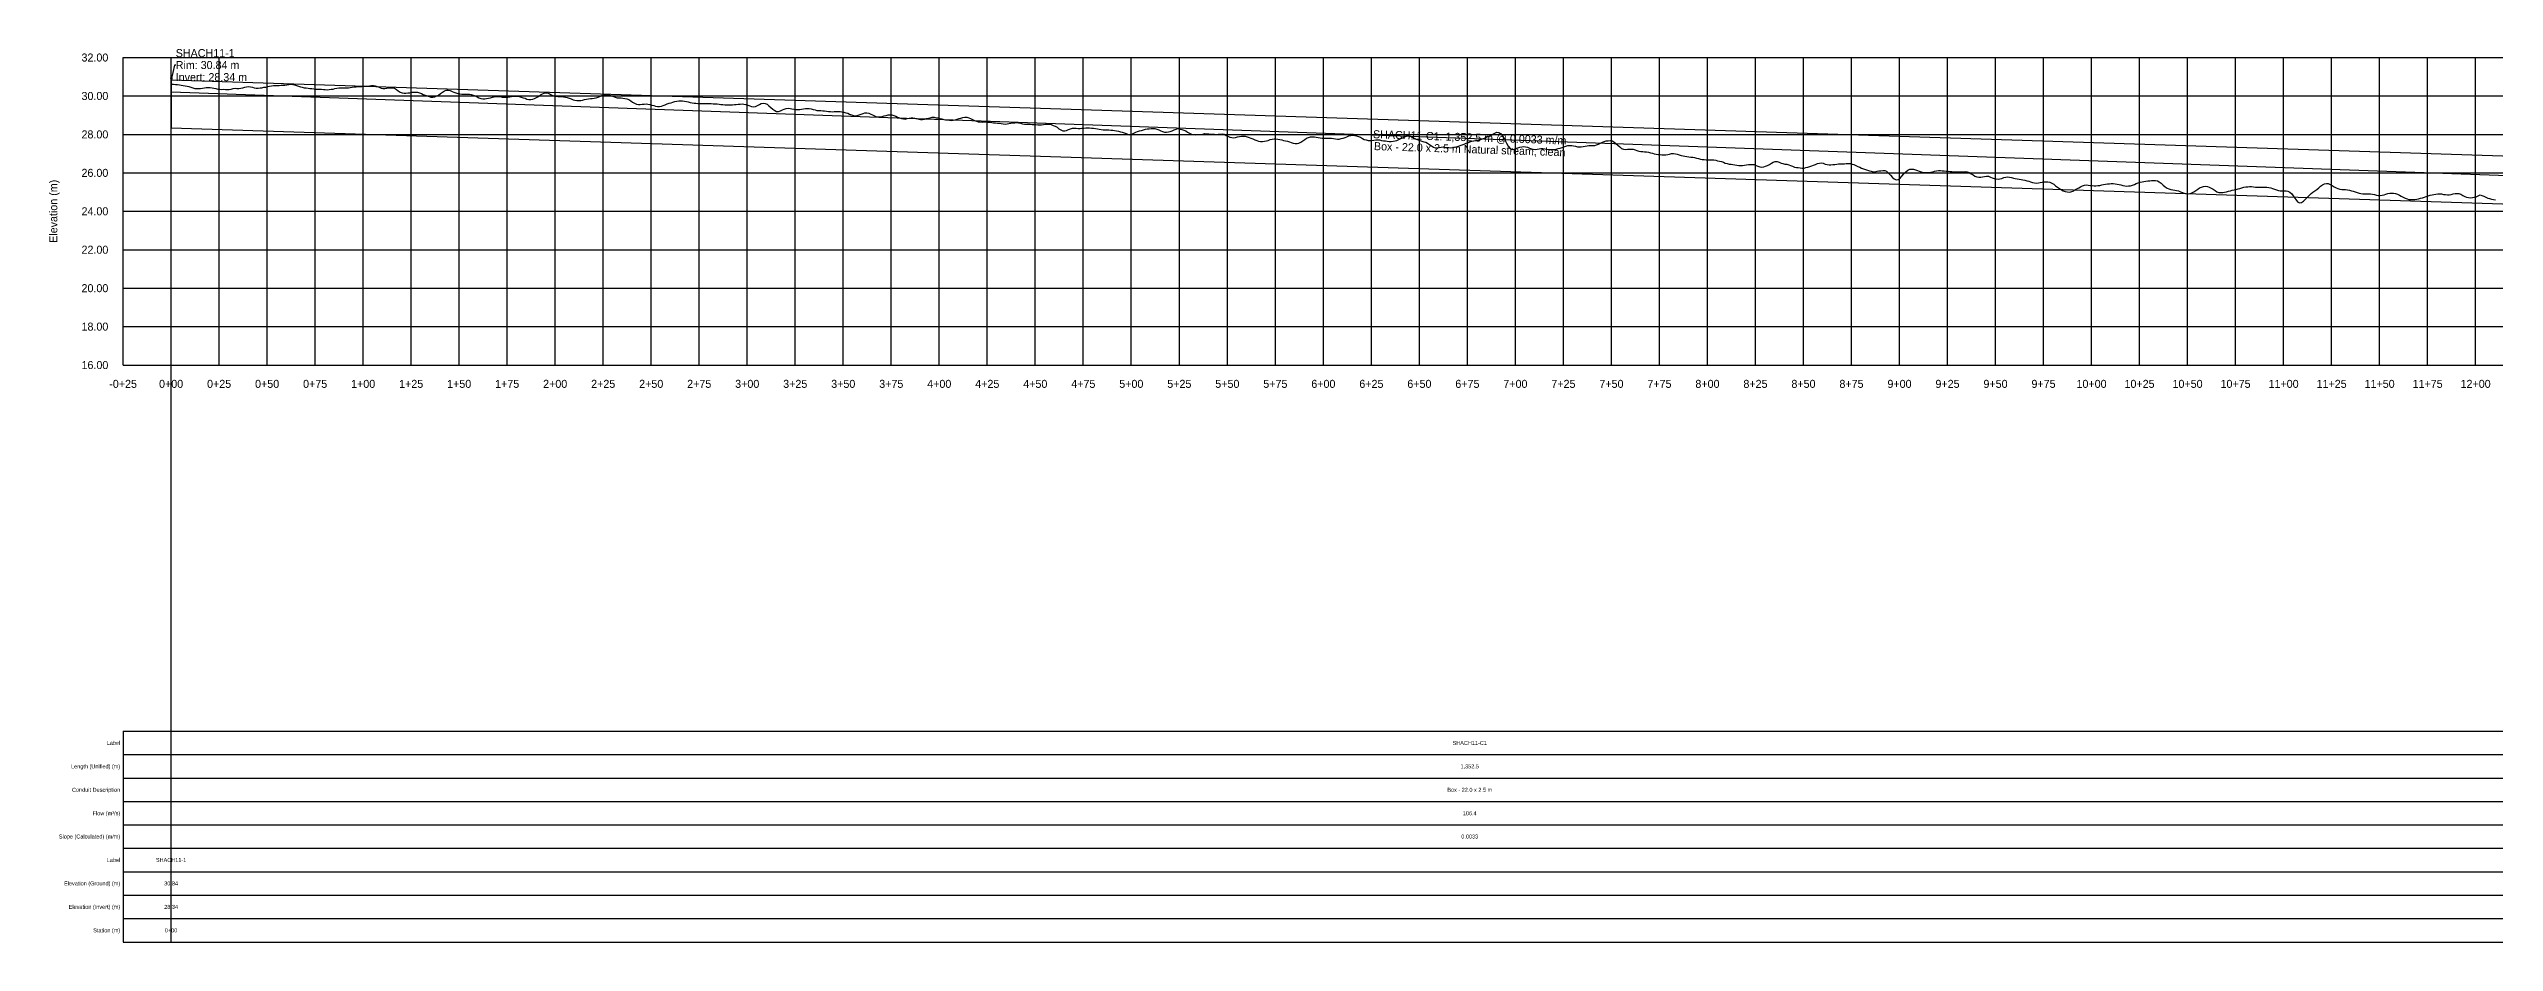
# Model space of a CAD drawing. Extents: x -64 to 2467, y -140 to 324.
# Drawn here: x -64 to 1210, y -140 to 324 of the extents above; entities that cross this region are included whole.
import ezdxf
from ezdxf.enums import TextEntityAlignment as Align

# ---------------------------------------------------------------- set-up
doc = ezdxf.new("R2010")
doc.units = 0
for name, color, linetype in [('Annotation', 7, 'Continuous'), ('Annotation_Table', 254, 'Continuous'), ('Crown', 7, 'Continuous'), ('Grid', 254, 'Continuous'), ('Grid_Text', 7, 'Continuous'), ('Ground_Elevation', 3, 'Continuous'), ('Hydraulic_Grade', 5, 'Continuous'), ('Invert', 7, 'Continuous'), ('Structure', 7, 'Continuous')]:
    doc.layers.add(name, color=color, linetype=linetype)

msp = doc.modelspace()

# ---------------------------------------------------------------- linework, layer by layer
at = {"layer": 'Annotation', "color": 0}
msp.add_lwpolyline([(0, 308.4), (-0.2, 309.4), (0.6, 309.2)], close=True, dxfattribs=at)
msp.add_lwpolyline([(2.4, 316.1), (1.7, 316.1), (0, 308.4)], dxfattribs=at)
at = {"layer": 'Annotation_Table', "color": 254}
for points in [[(0, -140.2), (0, 320)], [(-25, -30.5), (2449.9, -30.5)], [(-25, -30.5), (-25, -140.2)], [(-25, -42.7), (2449.9, -42.7)], [(-25, -54.9), (2449.9, -54.9)], [(-25, -67.1), (2449.9, -67.1)], [(-25, -79.2), (2449.9, -79.2)], [(-25, -91.4), (2449.9, -91.4)], [(-25, -103.6), (2449.9, -103.6)], [(-25, -115.8), (2449.9, -115.8)], [(-25, -128), (2449.9, -128)], [(-25, -140.2), (2449.9, -140.2)]]:
    msp.add_lwpolyline(points, dxfattribs=at)
at = {"layer": 'Crown', "color": 0}
for points in [[(0, 308.4), (0, 308.4)], [(0, 308.4), (1352.5, 264.4)]]:
    msp.add_lwpolyline(points, dxfattribs=at)
at = {"layer": 'Grid', "color": 254}
for points in [[(-25, 320), (2450, 320)], [(-25, 160), (-25, 320)], [(0, 160), (0, 320)], [(25, 160), (25, 320)], [(50, 160), (50, 320)], [(75, 160), (75, 320)], [(100, 160), (100, 320)], [(125, 160), (125, 320)], [(150, 160), (150, 320)], [(175, 160), (175, 320)], [(200, 160), (200, 320)], [(225, 160), (225, 320)], [(250, 160), (250, 320)], [(275, 160), (275, 320)], [(300, 160), (300, 320)], [(325, 160), (325, 320)], [(350, 160), (350, 320)], [(375, 160), (375, 320)], [(400, 160), (400, 320)], [(425, 160), (425, 320)], [(450, 160), (450, 320)], [(475, 160), (475, 320)], [(500, 160), (500, 320)], [(525, 160), (525, 320)], [(550, 160), (550, 320)], [(575, 160), (575, 320)], [(600, 160), (600, 320)], [(625, 160), (625, 320)], [(650, 160), (650, 320)], [(675, 160), (675, 320)], [(700, 160), (700, 320)], [(725, 160), (725, 320)], [(750, 160), (750, 320)], [(775, 160), (775, 320)], [(800, 160), (800, 320)], [(825, 160), (825, 320)], [(850, 160), (850, 320)], [(875, 160), (875, 320)], [(900, 160), (900, 320)], [(925, 160), (925, 320)], [(950, 160), (950, 320)], [(975, 160), (975, 320)], [(1000, 160), (1000, 320)], [(1025, 160), (1025, 320)], [(1050, 160), (1050, 320)], [(1075, 160), (1075, 320)], [(1100, 160), (1100, 320)], [(1125, 160), (1125, 320)], [(1150, 160), (1150, 320)], [(1175, 160), (1175, 320)], [(1200, 160), (1200, 320)], [(-25, 300), (2450, 300)], [(-25, 280), (2450, 280)], [(-25, 260), (2450, 260)], [(-25, 240), (2450, 240)], [(-25, 220), (2450, 220)], [(-25, 200), (2450, 200)], [(-25, 180), (2450, 180)], [(-25, 160), (2450, 160)]]:
    msp.add_lwpolyline(points, dxfattribs=at)
at = {"layer": 'Ground_Elevation', "color": 3}
msp.add_lwpolyline([(0.3, 306.1), (1.3, 306.1), (2.3, 306), (3.3, 305.9), (4.3, 305.8), (5.3, 305.7), (6.3, 305.5), (7.3, 305.3), (8.3, 305.1), (9.3, 304.9), (10.3, 304.5), (11.3, 304.2), (12.3, 303.9), (13.3, 303.8), (14.3, 303.8), (15.3, 303.9), (16.3, 304.1), (17.3, 304.2), (18.3, 304.4), (19.3, 304.4), (20.3, 304.4), (21.3, 304.3), (22.3, 304), (23.3, 303.8), (24.3, 303.6), (25.3, 303.5), (26.3, 303.4), (27.3, 303.5), (28.3, 303.4), (29.3, 303.4), (30.3, 303.4), (31.3, 303.6), (32.3, 303.9), (33.3, 304), (34.3, 303.9), (35.3, 303.9), (36.3, 304.1), (37.3, 304.3), (38.3, 304.5), (39.3, 304.8), (40.3, 304.9), (41.3, 304.8), (42.3, 304.6), (43.3, 304.3), (44.3, 304.1), (45.3, 304.1), (46.3, 304.2), (47.3, 304.3), (48.3, 304.5), (49.3, 304.6), (50.3, 304.9), (51.3, 305.1), (52.3, 305.3), (53.3, 305.4), (54.3, 305.5), (55.3, 305.5), (56.3, 305.5), (57.3, 305.6), (58.3, 305.6), (59.3, 305.7), (60.3, 305.8), (61.3, 306), (62.3, 306.1), (63.3, 306), (64.3, 305.8), (65.3, 305.4), (66.3, 305.1), (67.3, 304.8), (68.3, 304.5), (69.3, 304.3), (70.3, 304.2), (71.3, 304.1), (72.3, 303.9), (73.3, 303.9), (74.3, 303.7), (75.3, 303.6), (76.3, 303.5), (77.3, 303.5), (78.3, 303.5), (79.3, 303.4), (80.3, 303.3), (81.3, 303.2), (82.3, 303.3), (83.3, 303.5), (84.3, 303.6), (85.3, 303.8), (86.3, 304), (87.3, 304.2), (88.3, 304.3), (89.3, 304.3), (90.3, 304.3), (91.3, 304.3), (92.3, 304.3), (93.3, 304.4), (94.3, 304.5), (95.3, 304.7), (96.3, 304.8), (97.3, 304.9), (98.3, 304.9), (99.3, 305), (100.3, 305.1), (101.3, 305.1), (102.3, 305.1), (103.3, 305.3), (104.3, 305.5), (105.3, 305.5), (106.3, 305.3), (107.3, 304.9), (108.3, 304.5), (109.3, 304.1), (110.3, 303.9), (111.3, 303.9), (112.3, 304.1), (113.3, 304.2), (114.3, 304.3), (115.3, 304.3), (116.3, 304), (117.3, 303.4), (118.3, 302.7), (119.3, 302), (120.3, 301.6), (121.3, 301.4), (122.3, 301.4), (123.3, 301.6), (124.3, 301.7), (125.3, 301.9), (126.3, 302), (127.3, 302), (128.3, 301.9), (129.3, 301.7), (130.3, 301.3), (131.3, 300.8), (132.3, 300.4), (133.3, 300.1), (134.3, 299.7), (135.3, 299.4), (136.3, 299.3), (137.3, 299.5), (138.3, 300), (139.3, 300.5), (140.3, 301.2), (141.3, 302), (142.3, 302.6), (143.3, 303.1), (144.3, 303.1), (145.3, 302.9), (146.3, 302.4), (147.3, 302), (148.3, 301.6), (149.3, 301.3), (150.3, 301.1), (151.3, 301), (152.3, 300.9), (153.3, 300.9), (154.3, 301), (155.3, 300.9), (156.3, 300.7), (157.3, 300.4), (158.3, 300), (159.3, 299.5), (160.3, 299.1), (161.3, 298.7), (162.3, 298.5), (163.3, 298.5), (164.3, 298.6), (165.3, 298.8), (166.3, 299.1), (167.3, 299.4), (168.3, 299.6), (169.3, 299.8), (170.3, 299.8), (171.3, 299.7), (172.3, 299.4), (173.3, 299.3), (174.3, 299.3), (175.3, 299.4), (176.3, 299.6), (177.3, 299.7), (178.3, 299.9), (179.3, 299.9), (180.3, 299.9), (181.3, 299.7), (182.3, 299.4), (183.3, 299.1), (184.3, 298.8), (185.3, 298.4), (186.3, 298.2), (187.3, 298.2), (188.3, 298.3), (189.3, 298.6), (190.3, 299.2), (191.3, 299.8), (192.3, 300.6), (193.3, 301.1), (194.3, 301.5), (195.3, 301.6), (196.3, 301.4), (197.3, 301), (198.3, 300.5), (199.3, 300.1), (200.3, 299.9), (201.3, 299.8), (202.3, 299.8), (203.3, 299.7), (204.3, 299.6), (205.3, 299.4), (206.3, 299.2), (207.3, 298.9), (208.3, 298.5), (209.3, 298), (210.3, 297.8), (211.3, 297.6), (212.3, 297.6), (213.3, 297.7), (214.3, 297.9), (215.3, 298.2), (216.3, 298.4), (217.3, 298.5), (218.3, 298.6), (219.3, 298.7), (220.3, 298.8), (221.3, 299), (222.3, 299.4), (223.3, 299.8), (224.3, 300.2), (225.3, 300.4), (226.3, 300.5), (227.3, 300.5), (228.3, 300.4), (229.3, 300.1), (230.3, 299.7), (231.3, 299.3), (232.3, 299.1), (233.3, 299), (234.3, 299), (235.3, 298.9), (236.3, 298.7), (237.3, 298.5), (238.3, 298.1), (239.3, 297.5), (240.3, 296.8), (241.3, 296.2), (242.3, 295.8), (243.3, 295.6), (244.3, 295.5), (245.3, 295.7), (246.3, 295.8), (247.3, 295.9), (248.3, 295.8), (249.3, 295.6), (250.3, 295.3), (251.3, 295), (252.3, 294.7), (253.3, 294.5), (254.3, 294.6), (255.3, 294.7), (256.3, 295), (257.3, 295.4), (258.3, 295.9), (259.3, 296.2), (260.3, 296.5), (261.3, 296.8), (262.3, 297.1), (263.3, 297.3), (264.3, 297.5), (265.3, 297.5), (266.3, 297.4), (267.3, 297.3), (268.3, 297.1), (269.3, 296.9), (270.3, 296.6), (271.3, 296.4), (272.3, 296.3), (273.3, 296.2), (274.3, 296.1), (275.3, 296.1), (276.3, 296.1), (277.3, 296), (278.3, 296), (279.3, 296), (280.3, 296), (281.3, 296), (282.3, 295.9), (283.3, 295.9), (284.3, 295.9), (285.3, 295.8), (286.3, 295.6), (287.3, 295.5), (288.3, 295.4), (289.3, 295.4), (290.3, 295.4), (291.3, 295.4), (292.3, 295.4), (293.3, 295.5), (294.3, 295.5), (295.3, 295.7), (296.3, 295.8), (297.3, 295.9), (298.3, 295.8), (299.3, 295.5), (300.3, 295.2), (301.3, 294.8), (302.3, 294.5), (303.3, 294.4), (304.3, 294.6), (305.3, 295.1), (306.3, 295.6), (307.3, 296), (308.3, 296.2), (309.3, 296.1), (310.3, 295.7), (311.3, 294.9), (312.3, 294), (313.3, 293.1), (314.3, 292.4), (315.3, 292), (316.3, 291.9), (317.3, 292.2), (318.3, 292.7), (319.3, 293.2), (320.3, 293.5), (321.3, 293.6), (322.3, 293.5), (323.3, 293.3), (324.3, 293.1), (325.3, 292.9), (326.3, 292.9), (327.3, 293), (328.3, 293.1), (329.3, 293.3), (330.3, 293.4), (331.3, 293.5), (332.3, 293.4), (333.3, 293.3), (334.3, 293), (335.3, 292.7), (336.3, 292.5), (337.3, 292.4), (338.3, 292.4), (339.3, 292.3), (340.3, 292.2), (341.3, 292.1), (342.3, 292), (343.3, 291.9), (344.3, 291.8), (345.3, 291.9), (346.3, 292), (347.3, 292), (348.3, 292), (349.3, 291.8), (350.3, 291.6), (351.3, 291.3), (352.3, 291), (353.3, 290.6), (354.3, 290.1), (355.3, 289.8), (356.3, 289.7), (357.3, 289.9), (358.3, 290.2), (359.3, 290.5), (360.3, 290.9), (361.3, 291.2), (362.3, 291.3), (363.3, 291), (364.3, 290.6), (365.3, 290.1), (366.3, 289.6), (367.3, 289.2), (368.3, 289.1), (369.3, 289.2), (370.3, 289.3), (371.3, 289.6), (372.3, 289.9), (373.3, 290.1), (374.3, 290.2), (375.3, 290.1), (376.3, 289.9), (377.3, 289.5), (378.3, 289), (379.3, 288.6), (380.3, 288.2), (381.3, 288.1), (382.3, 288), (383.3, 288.2), (384.3, 288.4), (385.3, 288.6), (386.3, 288.6), (387.3, 288.4), (388.3, 288.2), (389.3, 287.9), (390.3, 287.8), (391.3, 287.8), (392.3, 288), (393.3, 288.2), (394.3, 288.5), (395.3, 288.7), (396.3, 288.9), (397.3, 288.9), (398.3, 288.7), (399.3, 288.6), (400.3, 288.3), (401.3, 288.1), (402.3, 287.8), (403.3, 287.6), (404.3, 287.5), (405.3, 287.4), (406.3, 287.3), (407.3, 287.4), (408.3, 287.6), (409.3, 287.9), (410.3, 288.2), (411.3, 288.5), (412.3, 288.8), (413.3, 288.9), (414.3, 288.9), (415.3, 288.6), (416.3, 288.2), (417.3, 287.7), (418.3, 287.2), (419.3, 286.9), (420.3, 286.6), (421.3, 286.5), (422.3, 286.4), (423.3, 286.5), (424.3, 286.5), (425.3, 286.4), (426.3, 286.3), (427.3, 286.2), (428.3, 286.1), (429.3, 286), (430.3, 285.9), (431.3, 285.8), (432.3, 285.6), (433.3, 285.5), (434.3, 285.4), (435.3, 285.5), (436.3, 285.7), (437.3, 285.9), (438.3, 286), (439.3, 286.1), (440.3, 286.2), (441.3, 286), (442.3, 285.8), (443.3, 285.5), (444.3, 285.3), (445.3, 285.3), (446.3, 285.3), (447.3, 285.3), (448.3, 285.2), (449.3, 285.1), (450.3, 285.1), (451.3, 285), (452.3, 285), (453.3, 285), (454.3, 285.1), (455.3, 285.3), (456.3, 285.4), (457.3, 285.3), (458.3, 285.1), (459.3, 284.7), (460.3, 284.3), (461.3, 283.7), (462.3, 282.9), (463.3, 282.3), (464.3, 281.9), (465.3, 281.9), (466.3, 282.1), (467.3, 282.5), (468.3, 282.9), (469.3, 283.2), (470.3, 283.3), (471.3, 283.2), (472.3, 283.1), (473.3, 283.1), (474.3, 283.2), (475.3, 283.3), (476.3, 283.4), (477.3, 283.4), (478.3, 283.4), (479.3, 283.3), (480.3, 283.2), (481.3, 283.1), (482.3, 282.9), (483.3, 282.7), (484.3, 282.5), (485.3, 282.4), (486.3, 282.4), (487.3, 282.3), (488.3, 282.3), (489.3, 282.2), (490.3, 282.2), (491.3, 282.1), (492.3, 281.9), (493.3, 281.7), (494.3, 281.4), (495.3, 281.1), (496.3, 280.8), (497.3, 280.4), (498.3, 280), (499.3, 279.8), (500.3, 280.1), (501.3, 280.6), (502.3, 281.1), (503.3, 281.5), (504.3, 281.8), (505.3, 282.1), (506.3, 282.4), (507.3, 282.7), (508.3, 282.9), (509.3, 282.9), (510.3, 283), (511.3, 283.1), (512.3, 283), (513.3, 282.8), (514.3, 282.4), (515.3, 281.9), (516.3, 281.5), (517.3, 281.2), (518.3, 281.2), (519.3, 281.3), (520.3, 281.5), (521.3, 281.9), (522.3, 282.4), (523.3, 282.8), (524.3, 283), (525.3, 282.8), (526.3, 282.6), (527.3, 282.2), (528.3, 281.8), (529.3, 281.2), (530.3, 280.7), (531.3, 280.2), (532.3, 279.9), (533.3, 279.8), (534.3, 279.9), (535.3, 279.9), (536.3, 279.9), (537.3, 280.2), (538.3, 280.4), (539.3, 280.3), (540.3, 280.3), (541.3, 280.2), (542.3, 280.1), (543.3, 280.1), (544.3, 280), (545.3, 280.1), (546.3, 280.2), (547.3, 280.3), (548.3, 280.1), (549.3, 279.5), (550.3, 279), (551.3, 278.6), (552.3, 278.4), (553.3, 278.3), (554.3, 278.4), (555.3, 278.7), (556.3, 278.9), (557.3, 279.1), (558.3, 279.1), (559.3, 279.1), (560.3, 278.8), (561.3, 278.4), (562.3, 278), (563.3, 277.7), (564.3, 277.2), (565.3, 276.8), (566.3, 276.5), (567.3, 276.3), (568.3, 276.3), (569.3, 276.4), (570.3, 276.6), (571.3, 276.9), (572.3, 277.3), (573.3, 277.6), (574.3, 277.7), (575.3, 277.7), (576.3, 277.6), (577.3, 277.4), (578.3, 277.2), (579.3, 276.9), (580.3, 276.7), (581.3, 276.4), (582.3, 276.1), (583.3, 275.8), (584.3, 275.5), (585.3, 275.3), (586.3, 275.2), (587.3, 275.5), (588.3, 275.9), (589.3, 276.6), (590.3, 277.4), (591.3, 278), (592.3, 278.4), (593.3, 278.7), (594.3, 278.8), (595.3, 278.7), (596.3, 278.6), (597.3, 278.4), (598.3, 278.2), (599.3, 278.1), (600.3, 278), (601.3, 278), (602.3, 278.1), (603.3, 278.1), (604.3, 278), (605.3, 277.9), (606.3, 277.7), (607.3, 277.6), (608.3, 277.6), (609.3, 277.8), (610.3, 278.1), (611.3, 278.4), (612.3, 278.8), (613.3, 279.2), (614.3, 279.4), (615.3, 279.6), (616.3, 279.5), (617.3, 279.3), (618.3, 278.9), (619.3, 278.5), (620.3, 277.9), (621.3, 277.4), (622.3, 277.1), (623.3, 276.9), (624.3, 276.8), (625.3, 276.9), (626.3, 277), (627.3, 277.1), (628.3, 277.1), (629.3, 277.1), (630.3, 276.9), (631.3, 276.7), (632.3, 276.6), (633.3, 276.4), (634.3, 276.3), (635.3, 276.3), (636.3, 276.4), (637.3, 276.6), (638.3, 276.9), (639.3, 277.3), (640.3, 277.8), (641.3, 278.3), (642.3, 278.7), (643.3, 279.1), (644.3, 279.2), (645.3, 279.1), (646.3, 278.6), (647.3, 278.1), (648.3, 277.5), (649.3, 277.1), (650.3, 276.8), (651.3, 276.5), (652.3, 276.2), (653.3, 275.9), (654.3, 275.4), (655.3, 274.8), (656.3, 274), (657.3, 273.4), (658.3, 273), (659.3, 273), (660.3, 273.2), (661.3, 273.4), (662.3, 273.5), (663.3, 273.4), (664.3, 273.2), (665.3, 273.2), (666.3, 273.1), (667.3, 273.2), (668.3, 273.3), (669.3, 273.6), (670.3, 273.9), (671.3, 274.2), (672.3, 274.6), (673.3, 275), (674.3, 275.4), (675.3, 275.7), (676.3, 276.1), (677.3, 276.4), (678.3, 276.6), (679.3, 276.8), (680.3, 276.9), (681.3, 277.1), (682.3, 277.5), (683.3, 277.9), (684.3, 278.3), (685.3, 278.7), (686.3, 279.1), (687.3, 279.6), (688.3, 280.2), (689.3, 280.7), (690.3, 281.1), (691.3, 281), (692.3, 280.4), (693.3, 279.2), (694.3, 277.5), (695.3, 275.5), (696.3, 273.8), (697.3, 272.7), (698.3, 272.2), (699.3, 272.3), (700.3, 272.7), (701.3, 273.1), (702.3, 273.4), (703.3, 273.6), (704.3, 273.7), (705.3, 273.6), (706.3, 273.3), (707.3, 272.9), (708.3, 272.5), (709.3, 272.3), (710.3, 272.2), (711.3, 272.3), (712.3, 272.5), (713.3, 272.6), (714.3, 272.6), (715.3, 272.5), (716.3, 272.4), (717.3, 272.2), (718.3, 272.1), (719.3, 272.1), (720.3, 272.2), (721.3, 272.4), (722.3, 272.6), (723.3, 272.9), (724.3, 273.2), (725.3, 273.6), (726.3, 273.9), (727.3, 274.2), (728.3, 274.3), (729.3, 274.3), (730.3, 274), (731.3, 273.8), (732.3, 273.6), (733.3, 273.6), (734.3, 273.6), (735.3, 273.7), (736.3, 273.9), (737.3, 274.1), (738.3, 274.3), (739.3, 274.3), (740.3, 274.3), (741.3, 274.3), (742.3, 274.5), (743.3, 274.9), (744.3, 275.4), (745.3, 275.9), (746.3, 276.3), (747.3, 276.6), (748.3, 276.7), (749.3, 276.8), (750.3, 276.6), (751.3, 276.1), (752.3, 275.3), (753.3, 274.4), (754.3, 273.5), (755.3, 272.7), (756.3, 272.3), (757.3, 272.2), (758.3, 272.3), (759.3, 272.4), (760.3, 272.4), (761.3, 272.3), (762.3, 272), (763.3, 271.6), (764.3, 271.3), (765.3, 271.1), (766.3, 271.1), (767.3, 271), (768.3, 270.9), (769.3, 270.7), (770.3, 270.5), (771.3, 270.2), (772.3, 269.9), (773.3, 269.8), (774.3, 269.6), (775.3, 269.5), (776.3, 269.4), (777.3, 269.3), (778.3, 269.4), (779.3, 269.6), (780.3, 269.8), (781.3, 270), (782.3, 270), (783.3, 269.9), (784.3, 269.7), (785.3, 269.4), (786.3, 269.1), (787.3, 268.9), (788.3, 268.7), (789.3, 268.5), (790.3, 268.4), (791.3, 268.2), (792.3, 268.1), (793.3, 267.9), (794.3, 267.7), (795.3, 267.4), (796.3, 267.1), (797.3, 267), (798.3, 266.9), (799.3, 266.8), (800.3, 266.7), (801.3, 266.7), (802.3, 266.7), (803.3, 266.7), (804.3, 266.6), (805.3, 266.3), (806.3, 266.1), (807.3, 265.9), (808.3, 265.5), (809.3, 265.1), (810.3, 264.8), (811.3, 264.6), (812.3, 264.5), (813.3, 264.4), (814.3, 264.2), (815.3, 264), (816.3, 263.9), (817.3, 263.9), (818.3, 263.9), (819.3, 264), (820.3, 264.1), (821.3, 264.3), (822.3, 264.4), (823.3, 264.4), (824.3, 264.3), (825.3, 263.9), (826.3, 263.5), (827.3, 263.1), (828.3, 263), (829.3, 263.1), (830.3, 263.4), (831.3, 263.9), (832.3, 264.4), (833.3, 265), (834.3, 265.6), (835.3, 265.9), (836.3, 265.9), (837.3, 265.5), (838.3, 265.1), (839.3, 264.8), (840.3, 264.6), (841.3, 264.5), (842.3, 264.2), (843.3, 263.9), (844.3, 263.4), (845.3, 263), (846.3, 262.8), (847.3, 262.7), (848.3, 262.6), (849.3, 262.4), (850.3, 262.4), (851.3, 262.7), (852.3, 263), (853.3, 263.3), (854.3, 263.7), (855.3, 264), (856.3, 264.4), (857.3, 264.9), (858.3, 265.1), (859.3, 265.2), (860.3, 265), (861.3, 264.6), (862.3, 264.3), (863.3, 264.2), (864.3, 264.2), (865.3, 264.3), (866.3, 264.4), (867.3, 264.6), (868.3, 264.7), (869.3, 264.7), (870.3, 264.7), (871.3, 264.7), (872.3, 264.8), (873.3, 264.9), (874.3, 264.9), (875.3, 264.6), (876.3, 264.3), (877.3, 263.8), (878.3, 263.3), (879.3, 262.9), (880.3, 262.4), (881.3, 262.1), (882.3, 261.7), (883.3, 261.4), (884.3, 261.1), (885.3, 260.8), (886.3, 260.6), (887.3, 260.6), (888.3, 260.8), (889.3, 261), (890.3, 261.1), (891.3, 261.2), (892.3, 261.2), (893.3, 260.8), (894.3, 259.9), (895.3, 258.8), (896.3, 257.6), (897.3, 256.8), (898.3, 256.4), (899.3, 256.6), (900.3, 257.3), (901.3, 258.3), (902.3, 259.5), (903.3, 260.6), (904.3, 261.4), (905.3, 261.9), (906.3, 262), (907.3, 261.9), (908.3, 261.6), (909.3, 261.2), (910.3, 260.8), (911.3, 260.5), (912.3, 260.2), (913.3, 260.1), (914.3, 260.1), (915.3, 260.1), (916.3, 260.3), (917.3, 260.6), (918.3, 260.9), (919.3, 261.1), (920.3, 261.2), (921.3, 261.2), (922.3, 261.1), (923.3, 261), (924.3, 260.9), (925.3, 260.8), (926.3, 260.7), (927.3, 260.7), (928.3, 260.6), (929.3, 260.5), (930.3, 260.5), (931.3, 260.5), (932.3, 260.5), (933.3, 260.6), (934.3, 260.7), (935.3, 260.6), (936.3, 260.2), (937.3, 259.5), (938.3, 258.9), (939.3, 258.3), (940.3, 257.9), (941.3, 257.8), (942.3, 257.7), (943.3, 257.9), (944.3, 258.1), (945.3, 258.3), (946.3, 258.2), (947.3, 257.8), (948.3, 257.4), (949.3, 257.1), (950.3, 256.8), (951.3, 256.7), (952.3, 256.8), (953.3, 257.1), (954.3, 257.5), (955.3, 257.8), (956.3, 257.9), (957.3, 257.8), (958.3, 257.6), (959.3, 257.3), (960.3, 257), (961.3, 256.8), (962.3, 256.7), (963.3, 256.6), (964.3, 256.4), (965.3, 256.2), (966.3, 255.9), (967.3, 255.6), (968.3, 255.3), (969.3, 255), (970.3, 254.8), (971.3, 254.7), (972.3, 254.8), (973.3, 254.9), (974.3, 255.2), (975.3, 255.4), (976.3, 255.4), (977.3, 255.4), (978.3, 255.2), (979.3, 254.7), (980.3, 254.1), (981.3, 253.3), (982.3, 252.5), (983.3, 251.8), (984.3, 251.2), (985.3, 250.7), (986.3, 250.3), (987.3, 250.1), (988.3, 250), (989.3, 250.2), (990.3, 250.5), (991.3, 251.1), (992.3, 251.6), (993.3, 252.2), (994.3, 252.8), (995.3, 253.3), (996.3, 253.6), (997.3, 253.7), (998.3, 253.6), (999.3, 253.5), (1000.3, 253.4), (1001.3, 253.3), (1002.3, 253.3), (1003.3, 253.4), (1004.3, 253.5), (1005.3, 253.8), (1006.3, 254), (1007.3, 254.1), (1008.3, 254.2), (1009.3, 254.3), (1010.3, 254.5), (1011.3, 254.5), (1012.3, 254.3), (1013.3, 254.1), (1014.3, 253.9), (1015.3, 253.7), (1016.3, 253.5), (1017.3, 253.3), (1018.3, 253.1), (1019.3, 253.2), (1020.3, 253.3), (1021.3, 253.6), (1022.3, 254), (1023.3, 254.4), (1024.3, 254.8), (1025.3, 255.1), (1026.3, 255.3), (1027.3, 255.5), (1028.3, 255.6), (1029.3, 255.8), (1030.3, 255.9), (1031.3, 256.1), (1032.3, 256.1), (1033.3, 256), (1034.3, 255.8), (1035.3, 255.3), (1036.3, 254.6), (1037.3, 253.6), (1038.3, 252.7), (1039.3, 252), (1040.3, 251.6), (1041.3, 251.4), (1042.3, 251.2), (1043.3, 251), (1044.3, 250.8), (1045.3, 250.6), (1046.3, 250.2), (1047.3, 249.8), (1048.3, 249.4), (1049.3, 249.2), (1050.3, 249.1), (1051.3, 249.2), (1052.3, 249.6), (1053.3, 250.2), (1054.3, 250.9), (1055.3, 251.5), (1056.3, 252.2), (1057.3, 252.6), (1058.3, 252.9), (1059.3, 253), (1060.3, 252.9), (1061.3, 252.5), (1062.3, 252), (1063.3, 251.5), (1064.3, 250.9), (1065.3, 250.2), (1066.3, 249.8), (1067.3, 249.7), (1068.3, 249.8), (1069.3, 250), (1070.3, 250.2), (1071.3, 250.5), (1072.3, 250.7), (1073.3, 251), (1074.3, 251.2), (1075.3, 251.4), (1076.3, 251.6), (1077.3, 251.9), (1078.3, 252.2), (1079.3, 252.5), (1080.3, 252.7), (1081.3, 252.8), (1082.3, 252.9), (1083.3, 252.9), (1084.3, 252.8), (1085.3, 252.6), (1086.3, 252.5), (1087.3, 252.5), (1088.3, 252.5), (1089.3, 252.5), (1090.3, 252.5), (1091.3, 252.5), (1092.3, 252.4), (1093.3, 252.2), (1094.3, 251.9), (1095.3, 251.5), (1096.3, 251.2), (1097.3, 250.8), (1098.3, 250.6), (1099.3, 250.6), (1100.3, 250.7), (1101.3, 250.7), (1102.3, 250.5), (1103.3, 250), (1104.3, 249), (1105.3, 247.6), (1106.3, 246.1), (1107.3, 244.9), (1108.3, 244.4), (1109.3, 244.5), (1110.3, 245.2), (1111.3, 246.2), (1112.3, 247.2), (1113.3, 248.3), (1114.3, 249.2), (1115.3, 249.9), (1116.3, 250.6), (1117.3, 251.4), (1118.3, 252.2), (1119.3, 253.1), (1120.3, 253.8), (1121.3, 254.3), (1122.3, 254.5), (1123.3, 254.4), (1124.3, 254), (1125.3, 253.4), (1126.3, 252.8), (1127.3, 252.2), (1128.3, 251.8), (1129.3, 251.5), (1130.3, 251.4), (1131.3, 251.4), (1132.3, 251.3), (1133.3, 251.2), (1134.3, 251), (1135.3, 250.7), (1136.3, 250.4), (1137.3, 250.1), (1138.3, 249.7), (1139.3, 249.4), (1140.3, 249.2), (1141.3, 249.1), (1142.3, 249.1), (1143.3, 249.1), (1144.3, 249.1), (1145.3, 249), (1146.3, 248.9), (1147.3, 248.7), (1148.3, 248.4), (1149.3, 248.3), (1150.3, 248.3), (1151.3, 248.4), (1152.3, 248.6), (1153.3, 248.9), (1154.3, 249.2), (1155.3, 249.4), (1156.3, 249.4), (1157.3, 249.4), (1158.3, 249.2), (1159.3, 248.9), (1160.3, 248.4), (1161.3, 247.9), (1162.3, 247.3), (1163.3, 246.8), (1164.3, 246.4), (1165.3, 246.2), (1166.3, 246.1), (1167.3, 246.1), (1168.3, 246.1), (1169.3, 246.3), (1170.3, 246.5), (1171.3, 246.8), (1172.3, 247), (1173.3, 247.3), (1174.3, 247.7), (1175.3, 248.1), (1176.3, 248.4), (1177.3, 248.6), (1178.3, 248.7), (1179.3, 248.9), (1180.3, 249.1), (1181.3, 249.1), (1182.3, 249), (1183.3, 248.8), (1184.3, 248.7), (1185.3, 248.6), (1186.3, 248.6), (1187.3, 248.7), (1188.3, 249), (1189.3, 249.2), (1190.3, 249.3), (1191.3, 249.2), (1192.3, 248.9), (1193.3, 248.3), (1194.3, 247.7), (1195.3, 247.3), (1196.3, 247.1), (1197.3, 247), (1198.3, 247.1), (1199.3, 247.3), (1200.3, 247.6), (1201.3, 248.1), (1202.3, 248.5), (1203.3, 248.3), (1204.3, 247.8), (1205.3, 247.3), (1206.3, 246.9), (1207.3, 246.6), (1208.3, 246.3), (1209.3, 246.1), (1210.3, 246)], dxfattribs=at)
at = {"layer": 'Hydraulic_Grade', "color": 5}
msp.add_lwpolyline([(0, 302.1), (1352.5, 253.8)], dxfattribs=at)
at = {"layer": 'Invert', "color": 0}
for points in [[(0, 283.4), (0, 283.4)], [(0, 283.4), (1352.5, 239.4)]]:
    msp.add_lwpolyline(points, dxfattribs=at)
at = {"layer": 'Structure', "color": 0}
msp.add_lwpolyline([(0, 308.4), (0, 283.4)], dxfattribs=at)
msp.add_lwpolyline([(0, 308.4), (0, 283.4)], dxfattribs=at)

# ---------------------------------------------------------------- texts
at = {"layer": 'Annotation', "color": 0}
for s, height, p in [('SHACH11-1', 4.17, (2.4, 322.3)), ('Rim: 30.84 m', 4.167, (2.4, 316.1)), ('Invert: 28.34 m', 4.167, (2.4, 309.8))]:
    msp.add_text(s, height=height, dxfattribs=at).set_placement(p, align=Align.MIDDLE_LEFT)
for s, p in [('SHACH11-C1: 1,352.5 m @ 0.0033 m/m', (676.2, 278.5)), ('Box - 22.0 x 2.5 m Natural stream, clean', (676.2, 272.3))]:
    msp.add_text(s, height=4.167, rotation=358.1333, dxfattribs=at).set_placement(p, align=Align.MIDDLE_CENTER)
at = {"layer": 'Annotation_Table', "color": 0}
for s, height, p in [('Label', 2.08, (-26.5, -36.6)), ('Length (Unified) (m)', 2.083, (-26.5, -48.8)), ('Conduit Description', 2.083, (-26.5, -61)), ('Flow (m³/s)', 2.083, (-26.5, -73.2)), ('Slope (Calculated) (m/m)', 2.083, (-26.5, -85.3)), ('Label', 2.08, (-26.5, -97.5)), ('Elevation (Ground) (m)', 2.083, (-26.5, -109.7)), ('Elevation (Invert) (m)', 2.083, (-26.5, -121.9)), ('Station (m)', 2.083, (-26.5, -134.1))]:
    msp.add_text(s, height=height, dxfattribs=at).set_placement(p, align=Align.MIDDLE_RIGHT)
for s, height, p in [('SHACH11-C1', 2.08, (676.2, -36.6)), ('1,352.5', 2.08, (676.2, -48.8)), ('Box - 22.0 x 2.5 m', 2.083, (676.2, -61)), ('106.4', 2.08, (676.2, -73.2)), ('0.0033', 2.08, (676.2, -85.3)), ('SHACH11-1', 2.08, (0, -97.5)), ('30.84', 2.08, (0, -109.7)), ('28.34', 2.08, (0, -121.9)), ('0+00', 2.08, (0, -134.1))]:
    msp.add_text(s, height=height, dxfattribs=at).set_placement(p, align=Align.MIDDLE_CENTER)
at = {"layer": 'Grid_Text', "color": 0}
for s, p in [('32.00', (-32.7, 320)), ('30.00', (-32.7, 300)), ('28.00', (-32.7, 280)), ('26.00', (-32.7, 260)), ('24.00', (-32.7, 240)), ('22.00', (-32.7, 220)), ('20.00', (-32.7, 200)), ('18.00', (-32.7, 180)), ('16.00', (-32.7, 160))]:
    msp.add_text(s, height=4.17, dxfattribs=at).set_placement(p, align=Align.MIDDLE_RIGHT)
msp.add_text('Elevation (m)', height=4.167, rotation=90, dxfattribs=at).set_placement((-58, 240), align=Align.BOTTOM_CENTER)
for s, p in [('-0+25', (-25, 152.3)), ('0+00', (0, 152.3)), ('0+25', (25, 152.3)), ('0+50', (50, 152.3)), ('0+75', (75, 152.3)), ('1+00', (100, 152.3)), ('1+25', (125, 152.3)), ('1+50', (150, 152.3)), ('1+75', (175, 152.3)), ('2+00', (200, 152.3)), ('2+25', (225, 152.3)), ('2+50', (250, 152.3)), ('2+75', (275, 152.3)), ('3+00', (300, 152.3)), ('3+25', (325, 152.3)), ('3+50', (350, 152.3)), ('3+75', (375, 152.3)), ('4+00', (400, 152.3)), ('4+25', (425, 152.3)), ('4+50', (450, 152.3)), ('4+75', (475, 152.3)), ('5+00', (500, 152.3)), ('5+25', (525, 152.3)), ('5+50', (550, 152.3)), ('5+75', (575, 152.3)), ('6+00', (600, 152.3)), ('6+25', (625, 152.3)), ('6+50', (650, 152.3)), ('6+75', (675, 152.3)), ('7+00', (700, 152.3)), ('7+25', (725, 152.3)), ('7+50', (750, 152.3)), ('7+75', (775, 152.3)), ('8+00', (800, 152.3)), ('8+25', (825, 152.3)), ('8+50', (850, 152.3)), ('8+75', (875, 152.3)), ('9+00', (900, 152.3)), ('9+25', (925, 152.3)), ('9+50', (950, 152.3)), ('9+75', (975, 152.3)), ('10+00', (1000, 152.3)), ('10+25', (1025, 152.3)), ('10+50', (1050, 152.3)), ('10+75', (1075, 152.3)), ('11+00', (1100, 152.3)), ('11+25', (1125, 152.3)), ('11+50', (1150, 152.3)), ('11+75', (1175, 152.3)), ('12+00', (1200, 152.3))]:
    msp.add_text(s, height=4.17, dxfattribs=at).set_placement(p, align=Align.TOP_CENTER)

doc.saveas('drawing.dxf')
